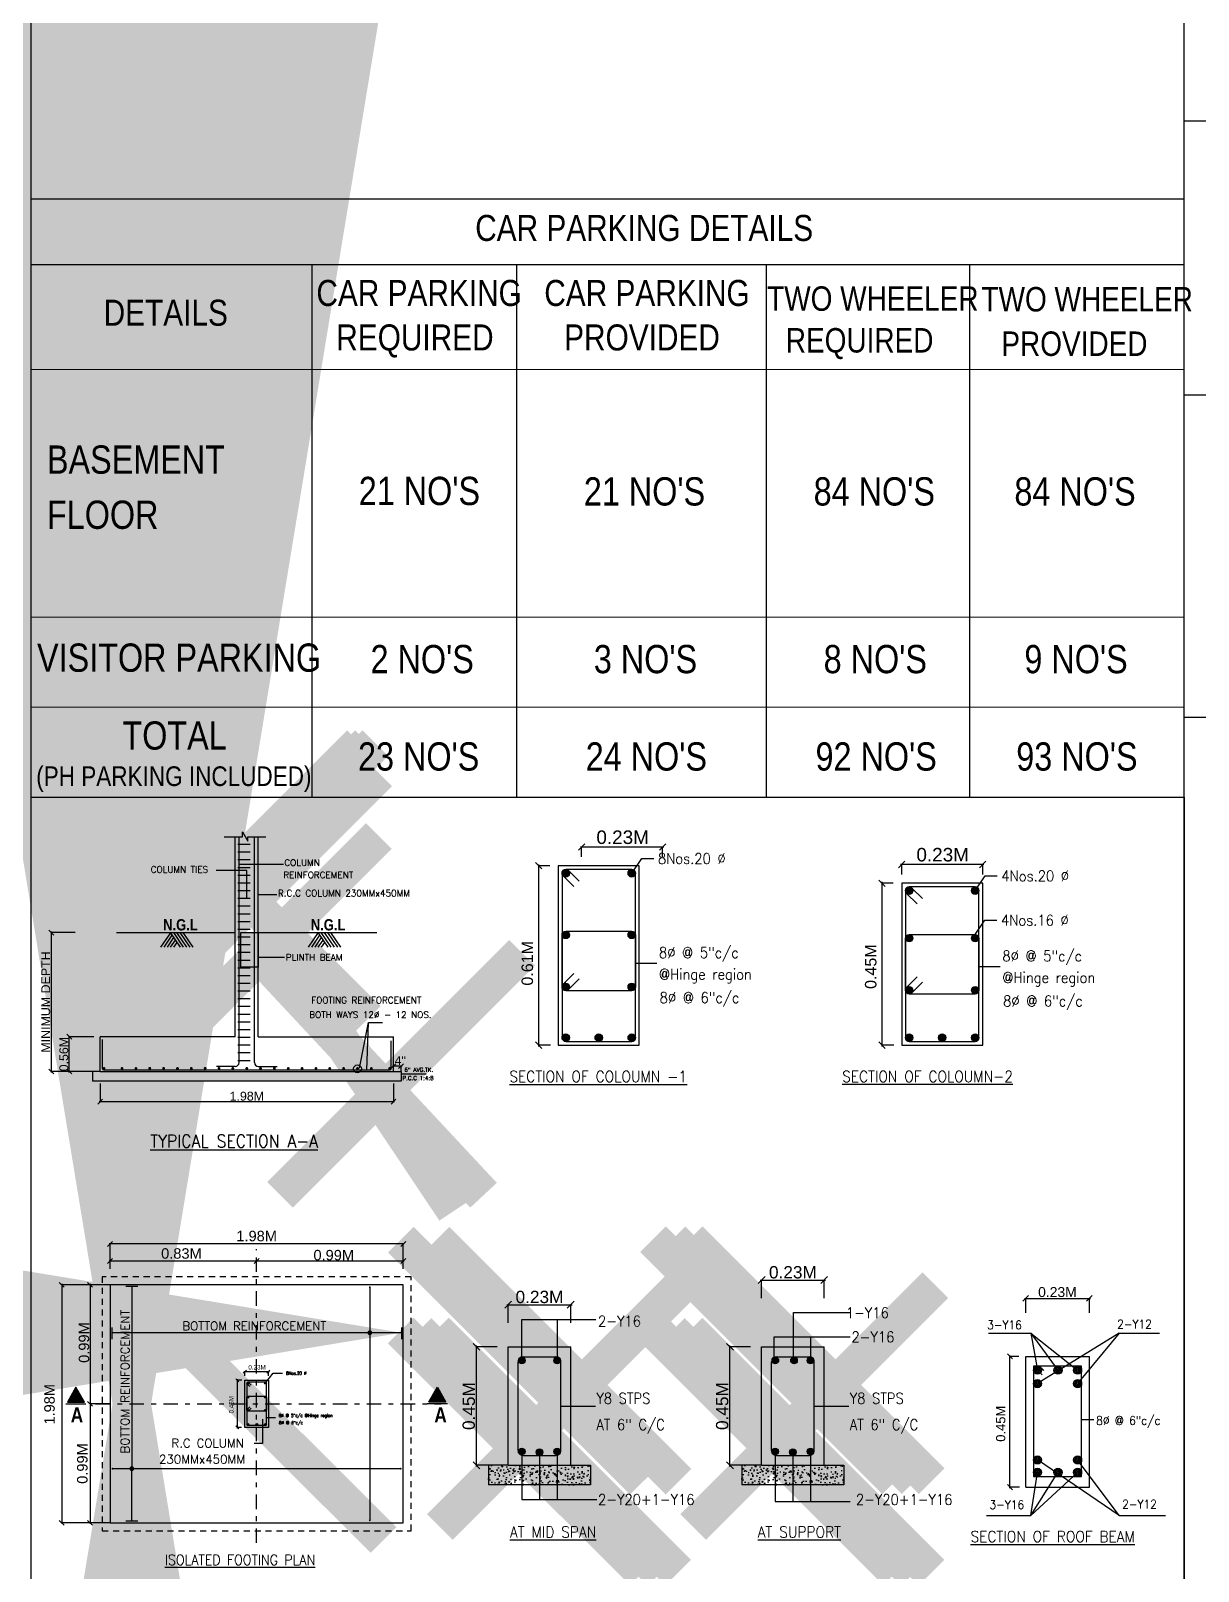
# Model space of a CAD drawing. Header units: metres. Extents: x 0 to 246, y -13 to 116.
# Drawn here: x 148.46 to 172.58, y 51.29 to 83.11 of the extents above; entities that cross this region are included whole.
import ezdxf
from ezdxf.enums import TextEntityAlignment as Align

# ---------------------------------------------------------------- set-up
doc = ezdxf.new("R2010")
doc.units = ezdxf.units.M
doc.header["$MEASUREMENT"] = 0
for name, pattern in [('DASHDOTX2', [2, 1, -0.5, 0, -0.5]), ('DEFAULT', [0]), ('HIDDEN', [0.375, 0.25, -0.125])]:
    doc.linetypes.add(name, pattern=pattern)
for name, color, linetype in [('BarsTitle', 254, 'Continuous'), ('BEAM', 34, 'HIDDEN'), ('COL-ROD', 31, 'Continuous'), ('COLHAT', 252, 'Continuous'), ('COLUMN-A', 6, 'Continuous'), ('DIM', 8, 'Continuous'), ('FOOTING', 60, 'DEFAULT'), ('GRID', 8, 'DASHDOTX2'), ('hat', 8, 'Continuous'), ('LIN', 4, 'Continuous'), ('LinePen1', 4, 'Continuous'), ('MAINROD', 31, 'Continuous'), ('OBJECT-1', 9, 'Continuous'), ('OBJECT2', 45, 'Continuous'), ('PCC', 253, 'DEFAULT'), ('RCC FRAME', 33, 'Continuous'), ('RCCFRAME', 33, 'Continuous'), ('SectBarLin', 1, 'Continuous'), ('SectBars', 3, 'Continuous'), ('SectLinks', 3, 'Continuous'), ('STIRUPS', 11, 'Continuous')]:
    doc.layers.add(name, color=color, linetype=linetype)
doc.layers.add('text', color=7, linetype='Continuous', lineweight=25)
doc.styles.add('ARIALNARROW', font='ARIALNB.TTF', dxfattribs={"width": 0.75})
doc.styles.add('RomanS', font='romans.shx')
doc.styles.add('ROMANT', font='romant.shx', dxfattribs={"width": 0.9, "height": 800})
doc.styles.add('STYLE3', font='swissck.ttf', dxfattribs={"height": 0.5})
doc.styles.add('T300', font='sanss___.ttf', dxfattribs={"height": 9})
doc.dimstyles.get("Standard").update_dxf_attribs({"dimtxt": 0.18, "dimasz": 0.18, "dimexe": 0.18, "dimexo": 0.0625, "dimgap": 0.09, "dimtad": 0, "dimtih": 1, "dimtoh": 1, "dimdec": 4, "dimzin": 0, "dimdsep": 46, "dimtxsty": 'Standard', "dimcen": 0.09, "dimadec": 0, "dimazin": 0, "dimtfac": 1, "dimtdec": 4, "dimtofl": 0, "dimtmove": 0, "dimatfit": 3, "dimfxl": 0, "dimtolj": 1, "dimtzin": 0, "dimarcsym": 0})
doc.dimstyles.new('T300', dxfattribs={"dimtxt": 6, "dimasz": 3, "dimexe": 0, "dimexo": 0, "dimgap": 1, "dimtad": 1, "dimdec": 1, "dimzin": 3, "dimdsep": 46, "dimlunit": 4, "dimtxsty": 'T300', "dimblk": 'ARCHTICK', "dimcen": 3, "dimdle": 1, "dimclrd": 5, "dimclre": 5, "dimclrt": 4, "dimadec": 0, "dimazin": 0, "dimtfac": 0.6, "dimtdec": 1, "dimtofl": 0, "dimtmove": 2, "dimatfit": 3, "dimldrblk": 'ARCHTICK', "dimfxl": 0, "dimfrac": 1, "dimtolj": 1, "dimtzin": 3, "dimlwd": -1, "dimlwe": -1, "dimarcsym": 0})

# ---------------------------------------------------------------- blocks, each defined once
blk = doc.blocks.new('_Oblique')
at = {"color": 0, "linetype": 'ByBlock', "lineweight": -2}
blk.add_line((-0.5, -0.5), (0.5, 0.5), dxfattribs=at)
blk = doc.blocks.new('_ArchTick')
at = {"color": 0, "lineweight": 0, "const_width": 0.15}
blk.add_lwpolyline([(-0.5, -0.5), (0.5, 0.5)], dxfattribs=at)

msp = doc.modelspace()

# ---------------------------------------------------------------- hatches: boundary and pattern name
h = msp.add_hatch(color=243)
edge = h.paths.add_edge_path()
edge.add_arc((159.5143, 65.70919), 0.07746, 0, 360)
h = msp.add_hatch(color=243)
edge = h.paths.add_edge_path()
edge.add_arc((160.87758, 65.70919), 0.07746, 0, 360)
h = msp.add_hatch(color=243)
edge = h.paths.add_edge_path()
edge.add_arc((166.60754, 65.34892), 0.07746, 0, 360)
h = msp.add_hatch(color=243)
edge = h.paths.add_edge_path()
edge.add_arc((167.97081, 65.34892), 0.07746, 0, 360)
h = msp.add_hatch(color=243)
edge = h.paths.add_edge_path()
edge.add_arc((159.5143, 64.4364), 0.07746, 0, 360)
h = msp.add_hatch(color=243)
edge = h.paths.add_edge_path()
edge.add_arc((160.87758, 64.4364), 0.07746, 0, 360)
h = msp.add_hatch(color=243)
edge = h.paths.add_edge_path()
edge.add_arc((166.60754, 64.36777), 0.07746, 0, 360)
h = msp.add_hatch(color=243)
edge = h.paths.add_edge_path()
edge.add_arc((167.97081, 64.36777), 0.07746, 0, 360)
h = msp.add_hatch(color=243)
edge = h.paths.add_edge_path()
edge.add_arc((159.5143, 63.3623), 0.07746, 0, 360)
h = msp.add_hatch(color=243)
edge = h.paths.add_edge_path()
edge.add_arc((160.87758, 63.3623), 0.07746, 0, 360)
h = msp.add_hatch(color=243)
edge = h.paths.add_edge_path()
edge.add_arc((166.60754, 63.29368), 0.07746, 0, 360)
h = msp.add_hatch(color=243)
edge = h.paths.add_edge_path()
edge.add_arc((167.97081, 63.29368), 0.07746, 0, 360)
h = msp.add_hatch(color=243)
edge = h.paths.add_edge_path()
edge.add_arc((159.5143, 62.31254), 0.07746, 0, 360)
h = msp.add_hatch(color=243)
edge = h.paths.add_edge_path()
edge.add_arc((160.19594, 62.31254), 0.07746, 0, 360)
h = msp.add_hatch(color=243)
edge = h.paths.add_edge_path()
edge.add_arc((160.87758, 62.31254), 0.07746, 0, 360)
h = msp.add_hatch(color=243)
edge = h.paths.add_edge_path()
edge.add_arc((166.60754, 62.31254), 0.07746, 0, 360)
h = msp.add_hatch(color=243)
edge = h.paths.add_edge_path()
edge.add_arc((167.28917, 62.31254), 0.07746, 0, 360)
h = msp.add_hatch(color=243)
edge = h.paths.add_edge_path()
edge.add_arc((167.97081, 62.31254), 0.07746, 0, 360)
h = msp.add_hatch(color=243)
edge = h.paths.add_edge_path()
edge.add_arc((152.94615, 55.17699), 0.01964, 0, 360)
h = msp.add_hatch(color=243)
edge = h.paths.add_edge_path()
edge.add_arc((153.3128, 55.17699), 0.01964, 0, 360)
h = msp.add_hatch(color=243)
edge = h.paths.add_edge_path()
edge.add_arc((152.94615, 54.88656), 0.01964, 0, 360)
h = msp.add_hatch(color=243)
edge = h.paths.add_edge_path()
edge.add_arc((153.3128, 54.88656), 0.01964, 0, 360)
h = msp.add_hatch(color=243)
edge = h.paths.add_edge_path()
edge.add_arc((152.94615, 54.61422), 0.01964, 0, 360)
h = msp.add_hatch(color=243)
edge = h.paths.add_edge_path()
edge.add_arc((153.3128, 54.61422), 0.01964, 0, 360)
h = msp.add_hatch(color=243)
edge = h.paths.add_edge_path()
edge.add_arc((152.94615, 54.32352), 0.01964, 0, 360)
h = msp.add_hatch(color=243)
edge = h.paths.add_edge_path()
edge.add_arc((153.13472, 54.32352), 0.01964, 0, 360)
h = msp.add_hatch(color=243)
edge = h.paths.add_edge_path()
edge.add_arc((153.3128, 54.32352), 0.01964, 0, 360)
at = {"layer": 'COLHAT'}
msp.add_hatch(color=256, dxfattribs=at).paths.add_polyline_path([(152.80233, 63.76712), (152.80233, 64.48482), (153.16118, 64.48482), (153.16118, 63.76712)])
at = {"layer": 'hat'}
h = msp.add_hatch(dxfattribs=at)
h.set_pattern_fill('AR-CONC', color=256, scale=0.019936, style=0)
h.set_pattern_definition([(50, (-45.62734, 46.50818), (0.1429941, -0.01251036), [0.01495212, -0.16447328]), (355, (-45.62734, 46.50818), (-0.02766168, 0.14995819), [0.01196169, -0.13157862]), (100.4514, (-45.61543, 46.50713), (0.11533253, 0.13744774), [0.01270734, -0.13978078]), (46.1842, (-45.62734, 46.54805), (0.21276683, -0.03299813), [0.02242817, -0.24670992]), (96.6356, (-45.60961, 46.5453), (0.1863358, 0.19420165), [0.01906102, -0.20967113]), (351.1842, (-45.62734, 46.54805), (0.18633565, 0.1942018), [0.01794254, -0.19736793]), (21, (-45.60741, 46.53808), (0.119000315, -0.080266726), [0.01495212, -0.16447328]), (326, (-45.6074, 46.53808), (0.04850772, 0.14456704), [0.01196169, -0.13157862]), (71.4514, (-45.59749, 46.53139), (0.167508085, 0.06430018), [0.01270734, -0.13978078]), (37.5, (-45.627343, 46.508177), (0.002424208, 0.066366234), [0, -0.12998373, 0, -0.133572238, 0, -0.132077026]), (7.5, (-45.62734, 46.50818), (0.05244595, 0.07863053), [0, -0.076156112, 0, -0.126993307, 0, -0.05033879]), (327.5, (-45.6718, 46.508177), (0.106423668, -0.004496574), [0, -0.049840387, 0, -0.15550201, 0, -0.206339204]), (317.5, (-45.69174, 46.50818), (0.1162649, 0.019957084), [0, -0.064792504, 0, -0.103269283, 0, -0.14653074])])
h.paths.add_polyline_path([(149.89808, 61.61402), (149.73859, 61.61402), (149.73859, 61.41465), (156.11351, 61.41465), (156.11351, 61.61402), (155.95402, 61.61402), (155.26995, 61.61402, -0.42559233), (155.15432, 61.61402)])
for points in [[(149.22026, 54.785), (149.57131, 54.785), (149.39579, 55.08902)], [(157.03902, 54.785), (156.68798, 54.785), (156.8635, 55.08902)]]:
    msp.add_hatch(color=256, dxfattribs=at).paths.add_polyline_path(points)
h = msp.add_hatch(dxfattribs=at)
h.set_pattern_fill('AR-CONC', color=256, scale=0.033959, style=0)
h.set_pattern_definition([(50, (-309.72248, 49.56743), (0.24357731, -0.02131025), [0.02546956, -0.28016512]), (355, (-309.72248, 49.56743), (-0.04711913, 0.25544), [0.02037564, -0.22413209]), (100.4514, (-309.70218, 49.56566), (0.19645836, 0.23412959), [0.02164579, -0.23810371]), (46.1842, (-309.72248, 49.63535), (0.36242874, -0.05620928), [0.03820433, -0.42024767]), (96.6356, (-309.69228, 49.63067), (0.31740592, 0.33080466), [0.0324687, -0.3571555]), (351.1842, (-309.72248, 49.63535), (0.31740566, 0.3308049), [0.03056347, -0.33619814]), (21, (-309.68852, 49.61837), (0.2027061, -0.13672699), [0.02546956, -0.28016512]), (326, (-309.68852, 49.61837), (0.08262845, 0.24625666), [0.02037564, -0.22413209]), (71.4514, (-309.67163, 49.60698), (0.28533463, 0.10952945), [0.02164579, -0.23810371]), (37.5, (-309.72248, 49.56743), (0.004129415, 0.113048782), [0, -0.22141534, 0, -0.227528034, 0, -0.22498108]), (7.5, (-309.72248, 49.56743), (0.089336858, 0.133939883), [0, -0.12972494, 0, -0.21632143, 0, -0.085747505]), (327.5, (-309.79821, 49.56743), (0.18128294, -0.007659501), [0, -0.08489852, 0, -0.264883383, 0, -0.351479873]), (317.5, (-309.83217, 49.56743), (0.19804657, 0.03399506), [0, -0.110368076, 0, -0.175909734, 0, -0.24960165])])
h.paths.add_polyline_path([(160.02404, 53.47901), (159.61652, 53.47901), (158.32607, 53.47901), (157.91855, 53.47901), (157.91855, 53.07149), (160.02404, 53.07149)])
h = msp.add_hatch(dxfattribs=at)
h.set_pattern_fill('AR-CONC', color=256, scale=0.033959, style=0)
h.set_pattern_definition([(50, (-304.4881, 49.56743), (0.24357731, -0.02131025), [0.02546956, -0.28016512]), (355, (-304.4881, 49.56743), (-0.04711913, 0.25544), [0.02037564, -0.22413209]), (100.4514, (-304.4678, 49.56566), (0.19645836, 0.23412959), [0.02164579, -0.23810371]), (46.1842, (-304.4881, 49.63535), (0.36242874, -0.05620928), [0.03820433, -0.42024767]), (96.6356, (-304.4579, 49.63067), (0.31740592, 0.33080466), [0.0324687, -0.3571555]), (351.1842, (-304.4881, 49.63535), (0.31740566, 0.3308049), [0.03056347, -0.33619814]), (21, (-304.45415, 49.61837), (0.2027061, -0.13672699), [0.02546956, -0.28016512]), (326, (-304.45415, 49.61837), (0.08262845, 0.24625666), [0.02037564, -0.22413209]), (71.4514, (-304.43726, 49.60698), (0.28533463, 0.10952945), [0.02164579, -0.23810371]), (37.5, (-304.48811, 49.56743), (0.004129415, 0.113048782), [0, -0.22141534, 0, -0.227528034, 0, -0.22498108]), (7.5, (-304.48811, 49.56743), (0.089336858, 0.133939883), [0, -0.12972494, 0, -0.21632143, 0, -0.085747505]), (327.5, (-304.56384, 49.56743), (0.18128294, -0.007659501), [0, -0.08489852, 0, -0.264883383, 0, -0.351479873]), (317.5, (-304.5978, 49.56743), (0.19804657, 0.03399506), [0, -0.110368076, 0, -0.175909734, 0, -0.24960165])])
h.paths.add_polyline_path([(165.25841, 53.47901), (164.8509, 53.47901), (163.56044, 53.47901), (163.15293, 53.47901), (163.15293, 53.07149), (165.25841, 53.07149)])

# ---------------------------------------------------------------- linework, layer by layer
for p, q in [((148.47168, 67.28393), (148.47168, 115.29252)), ((172.28448, 0.00381), (172.28448, 115.29252)), ((172.28448, 8.16107), (172.28448, 115.29252)), ((154.27326, 67.28393), (154.27326, 78.28408)), ((158.50214, 67.28393), (158.50214, 78.28408)), ((163.65897, 67.28393), (163.65897, 78.28408)), ((167.85929, 67.28393), (167.85929, 78.28408))]:
    msp.add_line(p, q)
at = {"color": 7}
for p, q in [((148.47168, 79.64163), (172.28448, 79.64163)), ((148.47168, 78.28408), (172.28448, 78.28408)), ((172.28448, 68.93339), (200.08118, 68.93339))]:
    msp.add_line(p, q, dxfattribs=at)
at = {"color": 243}
for p, q in [((159.45953, 65.65441), (159.67862, 65.43533)), ((159.56907, 65.76396), (159.78816, 65.54487)), ((166.55277, 65.29415), (166.77185, 65.07506)), ((166.66231, 65.40369), (166.8814, 65.1846)), ((159.45953, 63.41687), (159.67862, 63.63595)), ((159.56907, 63.30732), (159.78816, 63.52641)), ((166.55277, 63.34824), (166.77185, 63.56733)), ((166.66231, 63.2387), (166.8814, 63.45779)), ((152.93226, 55.1631), (152.98782, 55.10755)), ((152.96004, 55.19087), (153.01559, 55.13532)), ((152.93226, 54.62805), (152.98782, 54.6836)), ((152.96004, 54.60028), (153.01559, 54.65583))]:
    msp.add_line(p, q, dxfattribs=at)
at = {"color": 7}
for points in [[(200.08118, 81.2479), (172.28448, 81.2479)], [(200.08118, 75.5837), (172.28448, 75.5837)]]:
    msp.add_lwpolyline(points, dxfattribs=at)
at = {"color": 7, "lineweight": 9}
for points in [[(172.28448, 76.11393), (148.47168, 76.11393)], [(172.26855, 71.00309), (148.46493, 71.00309)], [(172.28448, 69.14214), (148.47168, 69.14214)], [(172.26855, 67.28393), (148.46493, 67.28393)]]:
    msp.add_lwpolyline(points, dxfattribs=at)
msp.add_lwpolyline([(148.47168, 67.28393), (172.28448, 67.28393), (172.28448, 49.81527), (148.47168, 49.81527)], close=True)
at = {"color": 230}
for points in [[(159.35939, 62.15762), (161.03249, 62.15762), (161.03249, 65.8641), (159.35939, 65.8641)], [(166.45262, 62.15762), (168.12573, 62.15762), (168.12573, 65.50384), (166.45262, 65.50384)]]:
    msp.add_lwpolyline(points, close=True, dxfattribs=at)
at = {"color": 243}
for points in [[(159.5143, 62.23508), (160.87758, 62.23508, 0.41421356), (160.95504, 62.31254), (160.95504, 65.70919, 0.41421356), (160.87758, 65.78665), (159.5143, 65.78665, 0.41421356), (159.43684, 65.70919), (159.43684, 62.31254, 0.41421356)], [(166.60754, 62.23508), (167.97081, 62.23508, 0.41421356), (168.04827, 62.31254), (168.04827, 65.34892, 0.41421356), (167.97081, 65.42638), (166.60754, 65.42638, 0.41421356), (166.53008, 65.34892), (166.53008, 62.31254, 0.41421356)], [(159.5143, 64.51406), (160.87758, 64.51406, -0.41421356), (160.95504, 64.43661), (160.95504, 63.36103, -0.41421356), (160.87758, 63.28357), (159.5143, 63.28357, -0.41421356), (159.43684, 63.36103), (159.43684, 64.43661, -0.41421356)], [(166.60754, 64.44544), (167.97081, 64.44544, -0.41421356), (168.04827, 64.36798), (168.04827, 63.2924, -0.41421356), (167.97081, 63.21494), (166.60754, 63.21494, -0.41421356), (166.53008, 63.2924), (166.53008, 64.36798, -0.41421356)], [(152.94615, 54.30388), (153.3128, 54.30388, 0.41421356), (153.33244, 54.32352), (153.33244, 55.17699, 0.41421356), (153.3128, 55.19663), (152.94615, 55.19663, 0.41421356), (152.92651, 55.17699), (152.92651, 54.32352, 0.41421356)], [(152.94615, 54.90625), (153.3128, 54.90625, -0.41421356), (153.33244, 54.88661), (153.33244, 54.61389, -0.41421356), (153.3128, 54.59425), (152.94615, 54.59425, -0.41421356), (152.92651, 54.61389), (152.92651, 54.88661, -0.41421356)]]:
    msp.add_lwpolyline(points, format="xyb", close=True, dxfattribs=at)
for centre, radius in [((159.5143, 65.70919), 0.07746), ((160.87758, 65.70919), 0.07746), ((166.60754, 65.34892), 0.07746), ((167.97081, 65.34892), 0.07746), ((159.5143, 64.4364), 0.07746), ((160.87758, 64.4364), 0.07746), ((166.60754, 64.36777), 0.07746), ((167.97081, 64.36777), 0.07746), ((159.5143, 63.3623), 0.07746), ((160.87758, 63.3623), 0.07746), ((166.60754, 63.29368), 0.07746), ((167.97081, 63.29368), 0.07746), ((159.5143, 62.31254), 0.07746), ((160.19594, 62.31254), 0.07746), ((160.87758, 62.31254), 0.07746), ((166.60754, 62.31254), 0.07746), ((167.28917, 62.31254), 0.07746), ((167.97081, 62.31254), 0.07746), ((152.94615, 55.17699), 0.01964), ((153.3128, 55.17699), 0.01964), ((152.94615, 54.88656), 0.01964), ((153.3128, 54.88656), 0.01964), ((152.94615, 54.61422), 0.01964), ((153.3128, 54.61422), 0.01964), ((152.94615, 54.32352), 0.01964), ((153.13472, 54.32352), 0.01964), ((153.3128, 54.32352), 0.01964)]:
    msp.add_circle(centre, radius, dxfattribs=at)
for centre, radius in [((159.5143, 63.36177), 0.07746), ((166.60754, 63.29315), 0.07746), ((152.94615, 54.61408), 0.01964)]:
    msp.add_arc(centre, radius, 90, 180, dxfattribs=at)
at = {"layer": 'BarsTitle', "linetype": 'Continuous'}
for p, q in [((168.246, 56.20697), (169.12076, 56.20697)), ((170.94257, 56.20697), (171.77847, 56.20697)), ((168.2074, 52.4394), (169.12076, 52.4394)), ((170.94257, 52.4394), (171.90309, 52.4394))]:
    msp.add_line(p, q, dxfattribs=at)
at = {"layer": 'BEAM'}
for p, q in [((152.74402, 66.30969), (153.10808, 66.30969)), ((152.74402, 66.1502), (153.10808, 66.1502)), ((152.74402, 65.99071), (153.10808, 65.99071)), ((152.74402, 65.83122), (153.10808, 65.83122)), ((152.74402, 65.67173), (153.10808, 65.67173)), ((152.74402, 65.51224), (153.10808, 65.51224)), ((152.74402, 65.35275), (153.10808, 65.35275)), ((152.74402, 65.19326), (153.10808, 65.19326)), ((152.74402, 65.03377), (153.10808, 65.03377)), ((152.74402, 64.87428), (153.10808, 64.87428)), ((152.74402, 64.71479), (153.10808, 64.71479)), ((152.74402, 64.5553), (153.10808, 64.5553)), ((152.74402, 64.39581), (153.10808, 64.39581)), ((152.74402, 64.23633), (153.10808, 64.23633)), ((152.74402, 64.07684), (153.10808, 64.07684)), ((152.74402, 63.91735), (153.10808, 63.91735)), ((152.74402, 63.75786), (153.10808, 63.75786)), ((152.74402, 63.59837), (153.10808, 63.59837)), ((152.74402, 63.43888), (153.10808, 63.43888)), ((152.74402, 63.27939), (153.10808, 63.27939)), ((152.74402, 63.1199), (153.10808, 63.1199)), ((152.74402, 62.96041), (153.10808, 62.96041)), ((152.74402, 62.80092), (153.10808, 62.80092)), ((152.74402, 62.64143), (153.10808, 62.64143)), ((152.74402, 62.48194), (153.10808, 62.48194)), ((152.74402, 62.32245), (153.10808, 62.32245)), ((152.74402, 62.16297), (153.10808, 62.16297)), ((152.74402, 62.00348), (153.10808, 62.00348)), ((152.74402, 61.84399), (153.10808, 61.84399))]:
    msp.add_line(p, q, dxfattribs=at)
at = {"layer": 'COL-ROD'}
for p, q in [((152.76604, 61.79697), (152.76604, 66.46051)), ((153.08317, 61.79697), (153.08317, 66.46051)), ((152.68803, 61.71896), (152.29798, 61.71896)), ((153.16118, 61.71896), (153.55124, 61.71896))]:
    msp.add_line(p, q, dxfattribs=at)
for centre, start, end in [((152.68803, 61.79697), 270, 0), ((153.16118, 61.79697), 180, 270)]:
    msp.add_arc(centre, 0.07801, start, end, dxfattribs=at)
at = {"layer": 'COLUMN-A'}
msp.add_lwpolyline([(152.88578, 54.26024), (152.88578, 55.23569), (153.37351, 55.23569), (153.37351, 54.26024)], close=True, dxfattribs=at)
at = {"layer": 'DIM', "color": 5}
for p, q in [((161.54193, 66.25099), (159.81608, 66.25099)), ((159.84245, 66.04708), (159.84245, 66.25099)), ((161.51556, 66.25099), (161.48919, 66.25099)), ((161.51556, 66.04708), (161.51556, 66.25099)), ((161.51556, 66.04708), (161.51556, 66.25099)), ((158.95568, 62.13125), (158.95568, 65.89047)), ((168.1521, 65.89072), (166.42625, 65.89072)), ((166.45262, 65.68681), (166.45262, 65.89072)), ((168.12573, 65.89072), (168.09936, 65.89072)), ((168.12573, 65.68681), (168.12573, 65.89072)), ((168.12573, 65.68681), (168.12573, 65.89072)), ((159.18631, 65.8641), (158.95568, 65.8641)), ((166.04891, 62.13125), (166.04891, 65.5302)), ((166.27955, 65.50384), (166.04891, 65.50384)), ((148.88866, 64.5052), (148.88866, 61.59364)), ((149.38002, 64.48482), (148.88866, 64.48482)), ((149.25848, 61.59364), (149.25848, 62.3521)), ((149.76825, 62.33172), (149.25848, 62.33172)), ((159.20054, 62.15762), (158.95568, 62.15762)), ((166.29377, 62.15762), (166.04891, 62.15762)), ((149.38002, 61.61402), (148.88866, 61.61402)), ((149.77924, 61.61402), (149.25848, 61.61402)), ((156.13389, 61.72409), (155.93364, 61.72409)), ((155.95402, 61.61402), (155.95402, 61.72409)), ((156.11351, 61.61402), (156.11351, 61.72409)), ((149.8968, 61.36924), (149.8968, 60.99084)), ((155.9562, 61.36924), (155.9562, 60.99084)), ((149.87642, 60.99084), (155.97658, 60.99084)), ((156.17799, 58.0509), (150.0813, 58.0509)), ((150.10167, 57.58082), (150.10167, 58.0509)), ((156.15761, 57.58082), (156.15761, 58.0509)), ((153.15002, 57.6974), (150.0813, 57.6974)), ((150.10167, 57.53981), (150.10167, 57.6974)), ((156.17799, 57.6974), (153.10926, 57.6974)), ((153.12964, 57.53981), (153.12964, 57.6974)), ((153.12964, 57.53981), (153.12964, 57.6974)), ((156.15761, 57.53981), (156.15761, 57.6974)), ((163.53214, 57.30522), (164.8792, 57.30522)), ((163.56044, 56.93205), (163.56044, 57.30522)), ((164.8509, 56.93205), (164.8509, 57.30522)), ((149.10297, 57.2273), (149.10297, 52.26863)), ((149.82945, 57.20692), (149.10297, 57.20692)), ((149.68769, 57.2273), (149.68769, 54.72759)), ((150.10167, 57.20692), (149.68769, 57.20692)), ((158.29777, 56.79534), (159.64482, 56.79534)), ((158.32607, 56.42216), (158.32607, 56.79534)), ((159.61652, 56.42216), (159.61652, 56.79534)), ((168.99137, 56.92671), (170.35279, 56.92671)), ((169.01422, 56.62537), (169.01422, 56.92671)), ((170.32994, 56.62537), (170.32994, 56.92671)), ((157.67145, 53.45071), (157.67145, 55.95238)), ((158.09576, 55.92408), (157.67145, 55.92408)), ((162.90582, 53.45071), (162.90582, 55.95238)), ((163.33013, 55.92408), (162.90582, 55.92408)), ((168.68822, 53.00411), (168.68822, 55.7488)), ((168.87447, 55.72751), (168.68822, 55.72751)), ((152.8654, 55.41346), (153.39389, 55.41346)), ((152.88578, 55.3294), (152.88578, 55.41346)), ((153.37351, 55.32566), (153.37351, 55.41346)), ((152.73318, 54.23986), (152.73318, 55.25607)), ((152.82098, 55.23569), (152.73318, 55.23569)), ((149.68769, 54.76835), (149.68769, 52.26863)), ((150.10167, 54.74797), (149.68769, 54.74797)), ((150.10167, 54.74797), (149.68769, 54.74797)), ((152.81724, 54.26024), (152.73318, 54.26024)), ((158.24806, 53.47901), (157.67145, 53.47901)), ((163.48243, 53.47901), (162.90582, 53.47901)), ((168.88595, 53.0254), (168.68822, 53.0254)), ((149.82945, 52.28901), (149.10297, 52.28901)), ((150.10167, 52.28901), (149.68769, 52.28901))]:
    msp.add_line(p, q, dxfattribs=at)
at = {"layer": 'DIM'}
for p, q in [((150.67206, 57.1719), (150.43091, 57.1719)), ((150.1367, 56.32526), (150.1367, 56.08412)), ((156.12259, 56.32526), (156.12259, 56.08412)), ((150.67206, 52.32403), (150.43091, 52.32403))]:
    msp.add_line(p, q, dxfattribs=at)
at = {"layer": 'FOOTING'}
for p, q in [((152.68803, 62.33172), (152.68803, 66.46051)), ((153.16118, 62.33172), (153.16118, 66.46051)), ((152.68803, 62.33172), (149.89808, 62.33172)), ((149.89808, 61.61402), (149.89808, 62.33172)), ((153.16118, 62.33172), (155.95402, 62.33172)), ((155.95402, 61.61402), (155.95402, 62.33172)), ((149.89808, 61.61402), (155.95402, 61.61402))]:
    msp.add_line(p, q, dxfattribs=at)
msp.add_lwpolyline([(150.10167, 52.28901), (156.15761, 52.28901), (156.15761, 57.20692), (150.10167, 57.20692)], close=True, dxfattribs=at)
at = {"layer": 'GRID', "ltscale": 0.3}
for p, q in [((153.12964, 51.87394), (153.12964, 57.94496)), ((149.80266, 54.74797), (156.94001, 54.74797))]:
    msp.add_line(p, q, dxfattribs=at)
at = {"layer": 'hat'}
for p, q in [((158.32607, 53.47901), (157.91855, 53.47901)), ((157.91855, 53.47901), (157.91855, 53.07149)), ((159.61652, 53.47901), (160.02404, 53.47901)), ((160.02404, 53.47901), (160.02404, 53.07149)), ((163.56044, 53.47901), (163.15293, 53.47901)), ((163.15293, 53.47901), (163.15293, 53.07149)), ((164.8509, 53.47901), (165.25841, 53.47901)), ((165.25841, 53.47901), (165.25841, 53.07149)), ((160.02404, 53.07149), (157.91855, 53.07149)), ((165.25841, 53.07149), (163.15293, 53.07149))]:
    msp.add_line(p, q, dxfattribs=at)
at = {"layer": 'LIN', "const_width": 0.06828}
for points in [[(158.57391, 55.6421, 1), (158.64219, 55.6421, 1)], [(159.36868, 55.6421, -1), (159.3004, 55.6421, -1)], [(163.80828, 55.6421, 1), (163.87656, 55.6421, 1)], [(164.2628, 55.6421, -1), (164.19452, 55.6421, -1)], [(164.60305, 55.6421, -1), (164.53477, 55.6421, -1)], [(158.57019, 53.7654, 1), (158.63847, 53.7654, 1)], [(158.93752, 53.75104, 1), (159.0058, 53.75104, 1)], [(159.3004, 53.76099, 1), (159.36868, 53.76099, 1)], [(163.80456, 53.7654, 1), (163.87284, 53.7654, 1)], [(164.17189, 53.75104, 1), (164.24017, 53.75104, 1)], [(164.53477, 53.76099, 1), (164.60305, 53.76099, 1)]]:
    msp.add_lwpolyline(points, format="xyb", close=True, dxfattribs=at)
at = {"layer": 'LIN'}
for centre in [(158.60805, 55.6421), (159.33454, 55.6421), (163.84242, 55.6421), (164.22866, 55.6421), (164.56891, 55.6421), (158.60433, 53.7654), (158.97166, 53.75104), (159.33454, 53.76099), (163.8387, 53.7654), (164.20603, 53.75104), (164.56891, 53.76099)]:
    msp.add_circle(centre, 0.06828, dxfattribs=at)
at = {"layer": 'LinePen1', "linetype": 'Continuous'}
for p, q in [((169.01422, 53.0254), (169.01422, 55.72751)), ((169.01422, 55.72751), (170.32994, 55.72751)), ((170.32994, 53.0254), (170.32994, 55.72751)), ((169.01422, 53.0254), (170.32994, 53.0254))]:
    msp.add_line(p, q, dxfattribs=at)
at = {"layer": 'MAINROD'}
for p, q in [((149.94433, 61.67854), (149.94433, 62.27727)), ((155.90777, 61.67854), (155.90777, 62.2472)), ((149.97553, 61.64733), (155.87656, 61.64733)), ((155.46657, 57.14435), (155.46657, 52.34183)), ((156.1048, 53.40818), (150.15449, 53.40818))]:
    msp.add_line(p, q, dxfattribs=at)
for points, const_width in [([(149.96026, 61.6786, 1), (149.98952, 61.6786, 1)], 0.02925), ([(149.96026, 61.6786, 1), (149.98952, 61.6786, 1)], 0.02925), ([(150.33529, 61.67668, 1), (150.36454, 61.67668, 1)], 0.02925), ([(150.6213, 61.67646, 1), (150.65055, 61.67646, 1)], 0.02925), ([(150.90731, 61.68056, 1), (150.93657, 61.68056, 1)], 0.02925), ([(151.19333, 61.67864, 1), (151.22258, 61.67864, 1)], 0.02925), ([(151.47934, 61.67672, 1), (151.50859, 61.67672, 1)], 0.02925), ([(151.76535, 61.6765, 1), (151.79461, 61.6765, 1)], 0.02925), ([(152.05137, 61.6806, 1), (152.08062, 61.6806, 1)], 0.02925), ([(152.33738, 61.67868, 1), (152.36663, 61.67868, 1)], 0.02925), ([(152.62339, 61.67676, 1), (152.65265, 61.67676, 1)], 0.02925), ([(152.91154, 61.6775, 1), (152.9408, 61.6775, 1)], 0.02925), ([(153.19542, 61.67701, 1), (153.22467, 61.67701, 1)], 0.02925), ([(153.48143, 61.67868, 1), (153.51068, 61.67868, 1)], 0.02925), ([(153.76744, 61.67673, 1), (153.7967, 61.67673, 1)], 0.02925), ([(154.05346, 61.67679, 1), (154.08271, 61.67679, 1)], 0.02925), ([(154.33947, 61.67653, 1), (154.36872, 61.67653, 1)], 0.02925), ([(154.62548, 61.67626, 1), (154.65474, 61.67626, 1)], 0.02925), ([(154.91149, 61.67599, 1), (154.94075, 61.67599, 1)], 0.02925), ([(155.19751, 61.67572, 1), (155.22676, 61.67572, 1)], 0.02925), ([(155.48352, 61.67545, 1), (155.51277, 61.67545, 1)], 0.02925), ([(155.86321, 61.67676, 1), (155.89247, 61.67676, 1)], 0.02925), ([(155.45682, 57.15411, 1), (155.47632, 57.15411, 1)], 0.0195), ([(155.44161, 56.21677, 1), (155.49153, 56.21677, 1)], 0.04993), ([(150.15449, 53.41793, -1), (150.15449, 53.39842, -1)], 0.0195), ([(150.52652, 53.40818, 1), (150.57645, 53.40818, 1)], 0.04993), ([(156.1048, 53.41793, 1), (156.1048, 53.39842, 1)], 0.0195), ([(155.45682, 52.34183, -1), (155.47632, 52.34183, -1)], 0.0195)]:
    msp.add_lwpolyline(points, format="xyb", close=True, dxfattribs=dict(at, const_width=const_width))
for centre, start, end in [((149.97553, 61.67854), 180, 270), ((155.87656, 61.67854), 270, 0)]:
    msp.add_arc(centre, 0.0312, start, end, dxfattribs=at)
at = {"layer": 'OBJECT-1'}
for p, q in [((149.73859, 61.61402), (149.73859, 61.41465)), ((149.89808, 61.61402), (149.73859, 61.61402)), ((155.95402, 61.61402), (156.11351, 61.61402)), ((156.11351, 61.61402), (156.11351, 61.41465)), ((156.11351, 61.41465), (149.73859, 61.41465))]:
    msp.add_line(p, q, dxfattribs=at)
msp.add_lwpolyline([(152.45573, 66.46051), (152.83534, 66.46051), (152.83534, 66.56401), (152.94465, 66.37262), (152.94465, 66.46051), (153.31938, 66.46051)], dxfattribs=at)
at = {"layer": 'OBJECT2'}
for p, q in [((150.23437, 64.48482), (152.68803, 64.48482)), ((153.16118, 64.48482), (155.61484, 64.48482)), ((149.19089, 54.74797), (149.60452, 54.74797)), ((157.0684, 54.74797), (156.65477, 54.74797))]:
    msp.add_line(p, q, dxfattribs=at)
for points in [[(149.22026, 54.785), (149.57131, 54.785), (149.39579, 55.08902)], [(157.03902, 54.785), (156.68798, 54.785), (156.8635, 55.08902)]]:
    msp.add_lwpolyline(points, close=True, dxfattribs=at)
at = {"layer": 'PCC', "linetype": 'HIDDEN', "ltscale": 0.5}
msp.add_lwpolyline([(149.9391, 52.12644), (156.32019, 52.12644), (156.32019, 57.3695), (149.9391, 57.3695)], close=True, dxfattribs=at)
at = {"layer": 'RCC FRAME'}
for p, q in [((158.32607, 53.47901), (158.32607, 55.92408)), ((158.32607, 55.92408), (159.61652, 55.92408)), ((159.61652, 53.47901), (159.61652, 55.92408)), ((163.56044, 55.92408), (164.8509, 55.92408)), ((163.56044, 53.47901), (163.56044, 55.92408)), ((164.8509, 53.47901), (164.8509, 55.92408)), ((158.32607, 53.47901), (159.61652, 53.47901)), ((163.56044, 53.47901), (164.8509, 53.47901))]:
    msp.add_line(p, q, dxfattribs=at)
at = {"layer": 'RCCFRAME'}
for p, q in [((151.34791, 64.47687), (151.14696, 64.17939)), ((151.38102, 64.42786), (151.21318, 64.17939)), ((151.41412, 64.37885), (151.27939, 64.17939)), ((151.34254, 64.48482), (151.54885, 64.17939)), ((151.44723, 64.32983), (151.34561, 64.17939)), ((151.40875, 64.48482), (151.61507, 64.17939)), ((151.47497, 64.48482), (151.68128, 64.17939)), ((151.54119, 64.48482), (151.7475, 64.17939)), ((151.6074, 64.48482), (151.81371, 64.17939)), ((154.40236, 64.48482), (154.19605, 64.17939)), ((154.4301, 64.42786), (154.26227, 64.17939)), ((154.46321, 64.37885), (154.32848, 64.17939)), ((154.39163, 64.48482), (154.59794, 64.17939)), ((154.49632, 64.32983), (154.3947, 64.17939)), ((154.45784, 64.48482), (154.66415, 64.17939)), ((154.52406, 64.48482), (154.73037, 64.17939)), ((154.59027, 64.48482), (154.79658, 64.17939)), ((154.65649, 64.48482), (154.8628, 64.17939)), ((151.48034, 64.28082), (151.41183, 64.17939)), ((154.52943, 64.28082), (154.46091, 64.17939))]:
    msp.add_line(p, q, dxfattribs=at)
msp.add_lwpolyline([(152.80233, 63.76712), (152.80233, 64.48482), (153.16118, 64.48482), (153.16118, 63.76712)], close=True, dxfattribs=at)
msp.add_circle((155.21213, 61.66964), 0.08023, dxfattribs=at)
at = {"layer": 'SectBarLin', "linetype": 'Continuous'}
for p, q in [((169.12076, 56.20697), (169.25728, 55.44184)), ((169.12076, 56.20697), (169.68109, 55.44184)), ((169.12076, 56.20697), (170.08688, 55.44184)), ((170.94257, 56.20697), (169.25728, 55.16481)), ((170.94257, 56.20697), (170.08688, 55.16481)), ((170.17012, 54.42184), (170.42264, 54.42184)), ((170.94257, 52.4394), (169.25728, 53.5881)), ((170.94257, 52.4394), (170.08688, 53.5881)), ((169.12076, 52.4394), (169.68109, 53.33238)), ((169.12076, 52.4394), (169.25728, 53.33238)), ((169.12076, 52.4394), (170.08688, 53.33238))]:
    msp.add_line(p, q, dxfattribs=at)
at = {"layer": 'SectBars', "linetype": 'Continuous'}
for centre, radius in [((169.25728, 55.44184), 0.08324), ((169.25728, 55.44184), 0.06243), ((169.25728, 55.44184), 0.04162), ((169.25728, 55.44184), 0.02081), ((169.68109, 55.44184), 0.08324), ((169.68109, 55.44184), 0.06243), ((169.68109, 55.44184), 0.04162), ((169.68109, 55.44184), 0.02081), ((170.08688, 55.44184), 0.08324), ((170.08688, 55.44184), 0.06243), ((170.08688, 55.44184), 0.04162), ((170.08688, 55.44184), 0.02081), ((169.25728, 55.16481), 0.08324), ((169.25728, 55.16481), 0.06243), ((169.25728, 55.16481), 0.04162), ((169.25728, 55.16481), 0.02081), ((170.08688, 55.16481), 0.08324), ((170.08688, 55.16481), 0.06243), ((170.08688, 55.16481), 0.04162), ((170.08688, 55.16481), 0.02081), ((169.25728, 53.5881), 0.08324), ((169.25728, 53.5881), 0.06243), ((169.25728, 53.5881), 0.04162), ((169.25728, 53.5881), 0.02081), ((170.08688, 53.5881), 0.08324), ((170.08688, 53.5881), 0.06243), ((170.08688, 53.5881), 0.04162), ((170.08688, 53.5881), 0.02081), ((169.25728, 53.33238), 0.08324), ((169.25728, 53.33238), 0.06243), ((169.25728, 53.33238), 0.04162), ((169.25728, 53.33238), 0.02081), ((169.68109, 53.33238), 0.08324), ((169.68109, 53.33238), 0.06243), ((169.68109, 53.33238), 0.04162), ((169.68109, 53.33238), 0.02081), ((170.08688, 53.33238), 0.08324), ((170.08688, 53.33238), 0.06243), ((170.08688, 53.33238), 0.04162), ((170.08688, 53.33238), 0.02081)]:
    msp.add_circle(centre, radius, dxfattribs=at)
at = {"layer": 'SectLinks', "linetype": 'Continuous'}
for p, q in [((169.17404, 55.52507), (169.35427, 55.34484)), ((169.17404, 55.52507), (169.17404, 53.24914)), ((169.30156, 55.52507), (169.17404, 55.52507)), ((170.17012, 55.52507), (169.17404, 55.52507)), ((169.39168, 55.43495), (169.30156, 55.52507)), ((170.17012, 53.24914), (170.17012, 55.52507)), ((169.17404, 53.24914), (170.17012, 53.24914))]:
    msp.add_line(p, q, dxfattribs=at)
at = {"layer": 'STIRUPS'}
for p, q in [((158.6317, 55.72033), (159.31089, 55.72033)), ((163.86607, 55.72033), (164.54526, 55.72033)), ((158.52982, 53.78464), (158.52982, 55.61845)), ((159.41277, 53.78464), (159.41277, 55.61845)), ((163.7642, 53.78464), (163.7642, 55.61845)), ((164.64714, 53.78464), (164.64714, 55.61845)), ((158.6317, 53.68276), (159.31089, 53.68276)), ((163.86607, 53.68276), (164.54526, 53.68276))]:
    msp.add_line(p, q, dxfattribs=at)
for centre, start, end in [((158.6317, 55.61845), 90, 180), ((159.31089, 55.61845), 0, 90), ((163.86607, 55.61845), 90, 180), ((164.54526, 55.61845), 0, 90), ((158.6317, 53.78464), 180, 270), ((159.31089, 53.78464), 270, 0), ((163.86607, 53.78464), 180, 270), ((164.54526, 53.78464), 270, 0)]:
    msp.add_arc(centre, 0.10188, start, end, dxfattribs=at)
at = {"layer": 'text'}
for p, q in [((160.95325, 63.85163), (161.39471, 63.85163)), ((168.04649, 63.783), (168.48794, 63.783)), ((153.33244, 54.46349), (153.52203, 54.46349))]:
    msp.add_line(p, q, dxfattribs=at)
at = {"layer": 'text', "color": 5}
for p, q in [((158.60811, 56.4909), (160.13561, 56.4909)), ((164.21937, 56.63286), (165.39898, 56.63286)), ((163.81774, 56.13161), (165.39115, 56.13161)), ((158.60433, 52.77244), (160.15678, 52.77244)), ((163.8387, 52.72983), (165.39115, 52.72983))]:
    msp.add_line(p, q, dxfattribs=at)
at = {"layer": 'text'}
for points in [[(160.88473, 65.71993), (161.0821, 66.0164), (161.33004, 66.01692)], [(167.97797, 65.35966), (168.17533, 65.65613), (168.42327, 65.65666)], [(167.97081, 64.44523), (168.16818, 64.7417), (168.41612, 64.74222)], [(153.31833, 55.18529), (153.47087, 55.3819), (153.6625, 55.3823)]]:
    msp.add_lwpolyline(points, dxfattribs=at)

# ---------------------------------------------------------------- block references
at = {"layer": 'DIM', "color": 5}
for p, xscale, yscale, zscale, rotation in [((159.84245, 66.25099), 0.1318401747117832, 0.1318401747117832, 0.1318401747117832, 180), ((161.51556, 66.25099), 0.1318401747117832, 0.1318401747117832, 0.1318401747117832, 180), ((158.95568, 65.8641), 0.1318401747117797, 0.1318401747117797, 0.1318401747117797, 90), ((166.45262, 65.89072), 0.1318401747117832, 0.1318401747117832, 0.1318401747117832, 180), ((168.12573, 65.89072), 0.1318401747117832, 0.1318401747117832, 0.1318401747117832, 180), ((166.04891, 65.50384), 0.1318401747117797, 0.1318401747117797, 0.1318401747117797, 90), ((148.88866, 64.48482), 0.1018959030409121, 0.1018959030409121, 0.1018959030409121, 90), ((149.25848, 62.33172), 0.1018959030409121, 0.1018959030409121, 0.1018959030409121, 90), ((158.95568, 62.15762), 0.1318401747117797, 0.1318401747117797, 0.1318401747117797, 270), ((166.04891, 62.15762), 0.1318401747117797, 0.1318401747117797, 0.1318401747117797, 270), ((155.95402, 61.72409), 0.1018959030407416, 0.1018959030407416, 0.1018959030407416, 180), ((148.88866, 61.61402), 0.1018959030409121, 0.1018959030409121, 0.1018959030409121, 270), ((149.25848, 61.61402), 0.1018959030409121, 0.1018959030409121, 0.1018959030409121, 270), ((149.8968, 60.99084), 0.1018959030407416, 0.1018959030407416, 0.1018959030407416, 180), ((150.10167, 58.0509), 0.1018959030407416, 0.1018959030407416, 0.1018959030407416, 180), ((150.10167, 57.6974), 0.1018959030407416, 0.1018959030407416, 0.1018959030407416, 180), ((153.12964, 57.6974), 0.1018959030407416, 0.1018959030407416, 0.1018959030407416, 180), ((163.56044, 57.30522), 0.1414975334675148, 0.1414975334675148, 0.1414975334675148, 180), ((149.10297, 57.20692), 0.1018959030409121, 0.1018959030409121, 0.1018959030409121, 90), ((149.68769, 57.20692), 0.1018959030409121, 0.1018959030409121, 0.1018959030409121, 90), ((169.01422, 56.92671), 0.1142608456655125, 0.1142608456655125, 0.1142608456655125, 180), ((158.32607, 56.79534), 0.1414975334675148, 0.1414975334675148, 0.1414975334675148, 180), ((157.67145, 55.92408), 0.1414975334675148, 0.1414975334675148, 0.1414975334675148, 90), ((162.90582, 55.92408), 0.1414975334675148, 0.1414975334675148, 0.1414975334675148, 90), ((168.68822, 55.72751), 0.106462420128981, 0.106462420128981, 0.106462420128981, 90), ((152.73318, 55.23569), 0.0634453912040876, 0.0634453912040876, 0.0634453912040876, 90), ((149.68769, 54.74797), 0.1018959030409121, 0.1018959030409121, 0.1018959030409121, 90), ((149.68769, 54.74797), 0.1018959030409121, 0.1018959030409121, 0.1018959030409121, 270), ((152.73318, 54.26024), 0.0634453912040876, 0.0634453912040876, 0.0634453912040876, 90), ((157.67145, 53.47901), 0.1414975334675148, 0.1414975334675148, 0.1414975334675148, 270), ((162.90582, 53.47901), 0.1414975334675148, 0.1414975334675148, 0.1414975334675148, 270), ((168.68822, 53.0254), 0.106462420128981, 0.106462420128981, 0.106462420128981, 270), ((149.10297, 52.28901), 0.1018959030409121, 0.1018959030409121, 0.1018959030409121, 270), ((149.68769, 52.28901), 0.1018959030409121, 0.1018959030409121, 0.1018959030409121, 270)]:
    msp.add_blockref('_Oblique', p, dxfattribs=dict(at, xscale=xscale, yscale=yscale, zscale=zscale, rotation=rotation))
for p, xscale, yscale, zscale in [((161.51556, 66.25099), 0.1318401747117832, 0.1318401747117832, 0.1318401747117832), ((168.12573, 65.89072), 0.1318401747117832, 0.1318401747117832, 0.1318401747117832), ((156.11351, 61.72409), 0.1018959030407416, 0.1018959030407416, 0.1018959030407416), ((155.9562, 60.99084), 0.1018959030407416, 0.1018959030407416, 0.1018959030407416), ((156.15761, 58.0509), 0.1018959030407416, 0.1018959030407416, 0.1018959030407416), ((153.12964, 57.6974), 0.1018959030407416, 0.1018959030407416, 0.1018959030407416), ((156.15761, 57.6974), 0.1018959030407416, 0.1018959030407416, 0.1018959030407416), ((164.8509, 57.30522), 0.1414975334675148, 0.1414975334675148, 0.1414975334675148), ((170.32994, 56.92671), 0.1142608456655125, 0.1142608456655125, 0.1142608456655125), ((159.61652, 56.79534), 0.1414975334675148, 0.1414975334675148, 0.1414975334675148), ((152.88578, 55.41346), 0.0634453912038282, 0.0634453912038282, 0.0634453912038282), ((153.37351, 55.41346), 0.0634453912038282, 0.0634453912038282, 0.0634453912038282)]:
    msp.add_blockref('_Oblique', p, dxfattribs=dict(at, xscale=xscale, yscale=yscale, zscale=zscale))

# ---------------------------------------------------------------- texts
at = {"color": 7, "style": 'STYLE3'}
for s, height, p in [('CAR PARKING DETAILS', 0.5376566, (157.64386, 78.77281)), ('CAR PARKING ', 0.5376566, (154.36389, 77.42954)), ('CAR PARKING ', 0.5376566, (159.0708, 77.42954)), ('TWO WHEELER', 0.5045411, (163.67409, 77.33011)), ('TWO WHEELER', 0.5045411, (168.10099, 77.31687)), ('DETAILS', 0.537657, (149.96921, 77.02202)), ('REQUIRED', 0.537657, (154.77421, 76.5108)), ('PROVIDED', 0.537657, (159.48112, 76.5108)), ('REQUIRED', 0.504541, (164.05914, 76.46796)), ('PROVIDED', 0.504541, (168.51131, 76.39814)), ('BASEMENT', 0.583438, (148.79837, 73.96472)), ("21 NO'S", 0.583438, (155.23865, 73.3166)), ("21 NO'S", 0.583438, (159.88783, 73.30704)), ("84 NO'S", 0.583438, (164.63466, 73.30704)), ("84 NO'S", 0.583438, (168.78063, 73.30704)), ('FLOOR', 0.583438, (148.79837, 72.82532)), ('VISITOR PARKING', 0.5834382, (148.59358, 69.87248)), ("2 NO'S", 0.583438, (155.4821, 69.84258)), ("3 NO'S", 0.583438, (160.09428, 69.84258)), ("8 NO'S", 0.583438, (164.84111, 69.84258)), ("9 NO'S", 0.583438, (168.98708, 69.84258)), ('TOTAL', 0.583438, (150.35736, 68.26396)), ("23 NO'S", 0.583438, (155.22353, 67.8307)), ("24 NO'S", 0.583438, (159.92649, 67.8307)), ("92 NO'S", 0.583438, (164.67332, 67.8307)), ("93 NO'S", 0.583438, (168.81928, 67.8307)), ('(PH PARKING INCLUDED)', 0.406123, (148.57682, 67.51192))]:
    msp.add_text(s, height=height, dxfattribs=at).set_placement(p)
at = {"layer": 'DIM', "color": 4, "attachment_point": 5, "style": 'T300'}
for s, insert, char_height in [('0.23M', (160.68916, 66.45175), 0.279303), ('0.23M', (167.29932, 66.09148), 0.279303), ('\\A1;4"', (156.0962, 61.83863), 0.183413), ('1.98M', (152.9265, 61.10305), 0.183413), ('1.98M', (153.12964, 58.21343), 0.215866), ('0.83M', (151.57555, 57.85257), 0.215866), ('0.99M', (154.72197, 57.8183), 0.215866), ('0.23M', (164.20567, 57.46471), 0.254696), ('0.23M', (158.97129, 56.95483), 0.254696), ('0.23M', (169.67011, 57.0555), 0.20567), ('0.23M', (153.1373, 55.50266), 0.092415)]:
    msp.add_mtext(s, dxfattribs=dict(at, insert=insert, char_height=char_height))
at = {"layer": 'DIM', "color": 4, "attachment_point": 5, "rotation": 90, "style": 'T300'}
for s, insert, char_height in [('\\A1;MINIMUM DEPTH ', (148.77381, 63.04942), 0.1834126), ('0.61M', (158.72129, 63.84907), 0.237312), ('0.45M', (165.81452, 63.78045), 0.237312), ('0.56M', (149.14639, 61.97287), 0.183413), ('0.99M', (149.56457, 56.01383), 0.215866), ('1.98M', (148.8522, 54.73856), 0.215866), ('0.45M', (157.51178, 54.70155), 0.254696), ('0.45M', (162.74616, 54.70155), 0.254696), ('0.45M', (152.60767, 54.7294), 0.092415), ('0.45M', (168.49895, 54.33585), 0.191632), ('0.99M', (149.5303, 53.51456), 0.215866)]:
    msp.add_mtext(s, dxfattribs=dict(at, insert=insert, char_height=char_height))
at = {"layer": 'text'}
for s, height, style, p in [('COLUMN ', 0.133733, 'RomanS', (153.70117, 65.86106)), ('COLUMN TIES', 0.1337332, 'RomanS', (150.94069, 65.72092)), (' REINFORCEMENT', 0.1337332, 'RomanS', (153.58896, 65.6078)), ('R.C.C COLUMN 230MMx450MM', 0.1337332, 'RomanS', (153.56867, 65.23047)), ('N.G.L', 0.234033, 'ARIALNARROW', (151.19823, 64.5283)), ('N.G.L', 0.234033, 'ARIALNARROW', (154.24731, 64.5283)), ('PLINTH BEAM', 0.1337332, 'RomanS', (153.73315, 63.90709)), ('FOOTING REINFORCEMENT', 0.1337332, 'RomanS', (154.25697, 63.02053)), (' BOTH WAYS 12%%C - 12 NOS.', 0.1337332, 'RomanS', (154.12444, 62.72007)), (' P.C.C 1:4:8', 0.0838947, 'RomanS', (156.08445, 61.43616)), ('6" AVG.TK. ', 0.0838947, 'RomanS', (156.18, 61.60894)), ('BOTTOM REINFORCEMENT', 0.178311, 'RomanS', (151.59487, 56.26753)), ('A', 0.31204, 'ARIALNARROW', (149.28863, 54.36217)), ('A', 0.31204, 'ARIALNARROW', (156.79877, 54.36217)), ('R.C COLUMN', 0.178311, 'RomanS', (151.36877, 53.84535)), ('230MMx450MM', 0.178311, 'RomanS', (151.11351, 53.51253))]:
    msp.add_text(s, height=height, dxfattribs=dict(at, style=style)).set_placement(p)
at = {"layer": 'text', "style": 'ROMANT', "width": 0.9}
for s, height, p in [('8Nos.20 %%C ', 0.221038, (161.41928, 65.9037)), ('4Nos.20 %%C ', 0.221038, (168.51251, 65.54344)), ('4Nos.16 %%C ', 0.221038, (168.50536, 64.629)), ('8%%C @ 5"c/c ', 0.221038, (161.43921, 63.95871)), ('8%%C @ 5"c/c ', 0.221038, (168.53245, 63.89009)), ('@Hinge region', 0.221038, (161.43921, 63.51224)), ('@Hinge region', 0.221038, (168.53245, 63.44362)), ('8%%C @ 6"c/c', 0.221038, (161.45347, 63.0285)), ('8%%C @ 6"c/c', 0.221038, (168.5467, 62.95988)), ('%%USECTION OF COLOUMN -1', 0.2308964, (158.34958, 61.39414)), ('%%USECTION OF COLOUMN-2', 0.2308964, (165.22387, 61.3957)), ('%%UTYPICAL SECTION A-A', 0.2632873, (150.93129, 60.0453)), (' 1-Y16', 0.221038, (165.16469, 56.51767)), ('2-Y16', 0.221038, (160.18004, 56.3453)), ('3-Y16 ', 0.178491, (168.21852, 56.28809)), ('2-Y12', 0.178491, (170.9064, 56.30522)), ('2-Y16 ', 0.221038, (165.41441, 56.01886)), ('8Nos.20 %%C ', 0.0664866, (153.73761, 55.34654)), ('Y8 STPS ', 0.221038, (160.14539, 54.75062)), ('Y8 STPS ', 0.221038, (165.37976, 54.75062)), ('8%%C @ 5"c/c @Hinge region', 0.0664866, (153.58501, 54.47349)), ('AT 6" C/C ', 0.221038, (160.14539, 54.20688)), ('AT 6" C/C ', 0.221038, (165.37976, 54.20688)), ('8%%C @ 6"c/c', 0.1784906, (170.47009, 54.31407)), ('8%%C @ 6"c/c', 0.0664866, (153.5893, 54.3254)), ('2-Y20+1-Y16', 0.221038, (160.18004, 52.65969)), ('2-Y20+1-Y16', 0.221038, (165.50768, 52.65969)), ('3-Y16 ', 0.178491, (168.26424, 52.57481)), ('2-Y12', 0.178491, (171.00692, 52.58457)), ('%%USECTION OF ROOF BEAM', 0.2308964, (167.87552, 51.88954)), ('%%UISOLATED FOOTING PLAN', 0.2120538, (151.23216, 51.41754))]:
    msp.add_text(s, height=height, dxfattribs=at).set_placement(p)
at = {"layer": 'text', "style": 'RomanS'}
msp.add_text('BOTTOM REINFORCEMENT', height=0.178311, rotation=90, dxfattribs=at).set_placement((150.50073, 53.72102))
at = {"layer": 'text', "style": 'ROMANT', "width": 0.9}
for s, p in [('%%UAT MID SPAN', (159.25224, 52.09909)), ('%%UAT SUPPORT', (164.3394, 52.09909))]:
    msp.add_text(s, height=0.2308964, dxfattribs=at).set_placement(p, align=Align.MIDDLE)

# ---------------------------------------------------------------- leaders
at = {"layer": 'DIM'}
for points, dimstyle, override in [([(152.76604, 65.89749), (153.68365, 65.89749)], 'T300', {"dimtxt": 8, "dimasz": 5}), ([(152.93098, 65.89749), (153.68365, 65.89749)], 'T300', {"dimtxt": 8, "dimasz": 5}), ([(153.08317, 65.89749), (153.68365, 65.89749)], 'T300', {"dimtxt": 8, "dimasz": 5}), ([(152.92464, 65.19959), (152.92464, 65.76398), (152.29172, 65.76398)], 'T300', {"dimtxt": 8, "dimasz": 5}), ([(153.15989, 65.27103), (153.54519, 65.27103)], 'T300', {"dimtxt": 8, "dimasz": 5}), ([(153.1527, 63.97879), (153.70384, 63.97879)], 'T300', {"dimtxt": 8, "dimasz": 5}), ([(155.25112, 61.6806), (155.43891, 62.62524), (155.72821, 62.62524)], 'T300', {"dimtxt": 8, "dimasz": 5}), ([(155.4048, 61.64325), (155.43891, 62.62524), (155.72821, 62.62524)], 'T300', {"dimtxt": 8, "dimasz": 5}), ([(156.11351, 61.56572), (156.62753, 61.56572)], 'T300', {"dimtxt": 8, "dimasz": 5}), ([(150.55148, 57.1719), (150.55148, 53.41901)], 'Standard', {"dimscale": 100, "dimtxt": 2, "dimasz": 1.5, "dimexe": 1, "dimexo": 1, "dimgap": 1, "dimtad": 1, "dimtih": 0, "dimtoh": 0, "dimdec": 0, "dimtxsty": 'RomanS', "dimclrd": 4, "dimclre": 4, "dimclrt": 6, "dimtdec": 0, "dimtmove": 1}), ([(158.60811, 55.63831), (158.60811, 56.4909)], 'T300', {"dimtxt": 8, "dimasz": 5}), ([(159.34404, 55.63831), (159.34404, 56.4909)], 'T300', {"dimtxt": 8, "dimasz": 5}), ([(164.21937, 55.64899), (164.21937, 56.63286)], 'T300', {"dimtxt": 8, "dimasz": 5}), ([(156.12259, 56.21677), (150.1367, 56.21677)], 'Standard', {"dimscale": 100, "dimtxt": 2, "dimasz": 1.5, "dimexe": 1, "dimexo": 1, "dimgap": 1, "dimtad": 1, "dimtih": 0, "dimtoh": 0, "dimdec": 0, "dimtxsty": 'RomanS', "dimclrd": 4, "dimclre": 4, "dimclrt": 6, "dimtdec": 0, "dimtmove": 1}), ([(163.81774, 55.64899), (163.81774, 56.13161)], 'T300', {"dimtxt": 8, "dimasz": 5}), ([(164.57399, 55.64899), (164.57399, 56.13161)], 'T300', {"dimtxt": 8, "dimasz": 5}), ([(153.24858, 54.43253), (153.24858, 53.93075), (153.07826, 53.93075)], 'T300', {"dimtxt": 8, "dimasz": 5}), ([(159.41277, 54.70155), (160.12978, 54.70155)], 'T300', {"dimtxt": 8, "dimasz": 5}), ([(164.64714, 54.70155), (165.36415, 54.70155)], 'T300', {"dimtxt": 8, "dimasz": 5}), ([(158.60433, 53.7654), (158.60433, 52.77244)], 'T300', {"dimtxt": 8, "dimasz": 5}), ([(158.97166, 53.75104), (158.97166, 52.77244)], 'T300', {"dimtxt": 8, "dimasz": 5}), ([(159.33454, 53.76099), (159.33454, 52.77244)], 'T300', {"dimtxt": 8, "dimasz": 5}), ([(163.8387, 53.7654), (163.8387, 52.72983)], 'T300', {"dimtxt": 8, "dimasz": 5}), ([(164.20603, 53.75104), (164.20603, 52.72983)], 'T300', {"dimtxt": 8, "dimasz": 5}), ([(164.56891, 53.76099), (164.56891, 52.72983)], 'T300', {"dimtxt": 8, "dimasz": 5}), ([(150.55148, 52.32403), (150.55148, 53.41901)], 'Standard', {"dimscale": 100, "dimtxt": 2, "dimasz": 1.5, "dimexe": 1, "dimexo": 1, "dimgap": 1, "dimtad": 1, "dimtih": 0, "dimtoh": 0, "dimdec": 0, "dimtxsty": 'RomanS', "dimclrd": 4, "dimclre": 4, "dimclrt": 6, "dimtdec": 0, "dimtmove": 1})]:
    msp.add_leader(points, dimstyle=dimstyle, override=override, dxfattribs=at)

doc.saveas('drawing.dxf')
